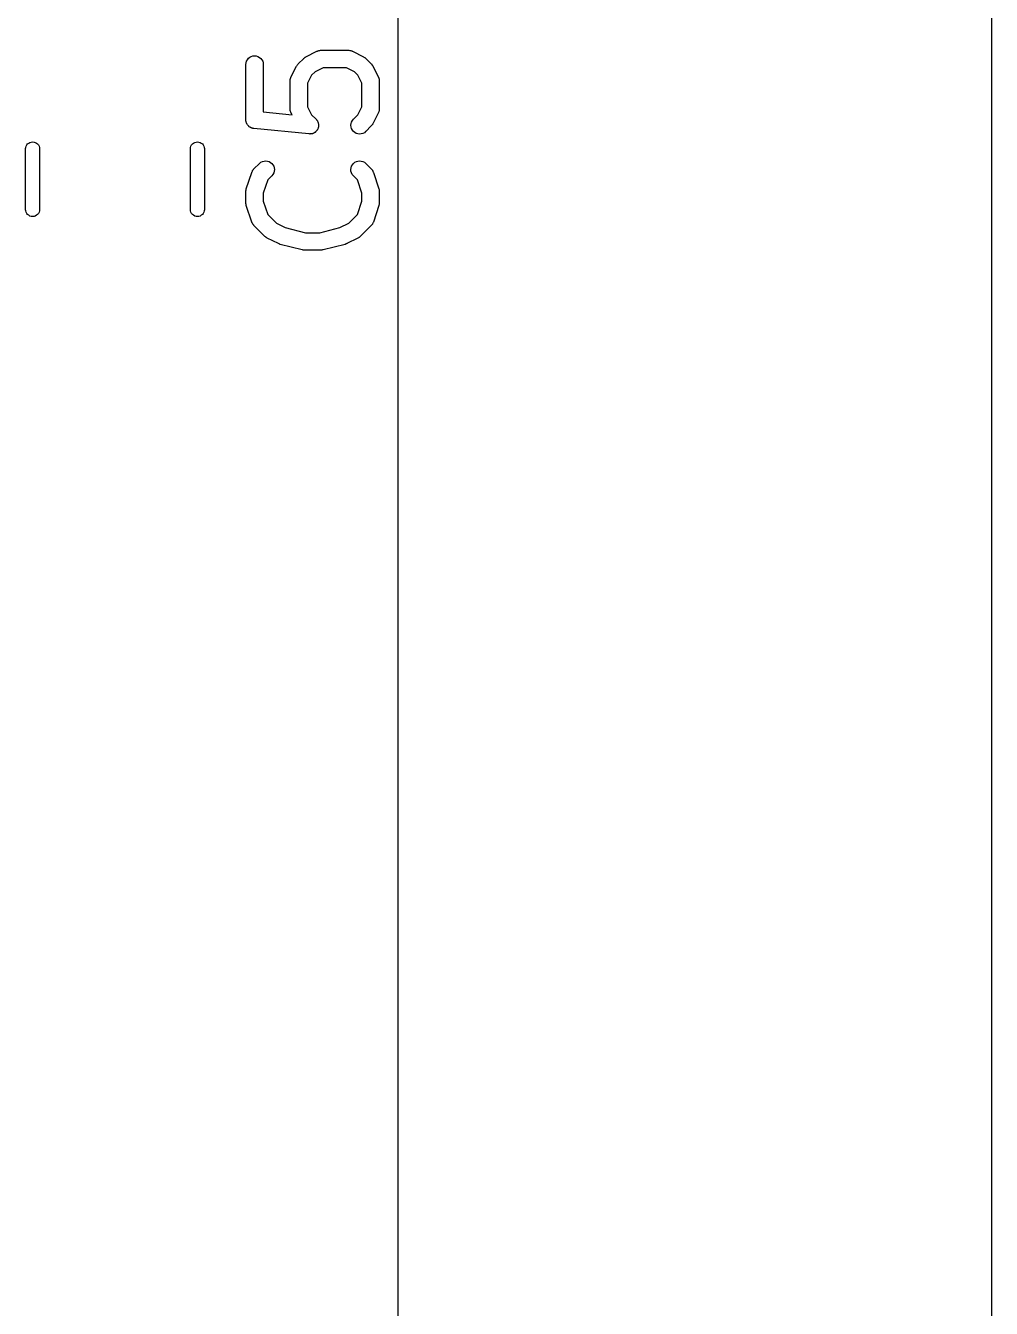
# Model space of a CAD drawing. Extents: x 50 to 150, y -150 to -50.
# Drawn here: x 141.73 to 150.05, y -121.23 to -110.18 of the extents above; entities that cross this region are included whole.
import ezdxf

# ---------------------------------------------------------------- set-up
doc = ezdxf.new("R2010")
doc.units = 0
doc.layers.add('BLACK', color=7, linetype='CONTINUOUS')

msp = doc.modelspace()

# ---------------------------------------------------------------- linework, layer by layer
at = {"layer": 'BLACK', "linetype": 'CONTINUOUS'}
for p, q in [((150.05, -50), (150.05, -150)), ((144.94, -134.975), (144.94, -65.0249)), ((144.145, -110.445), (144.24, -110.397)), ((144.24, -110.397), (144.241, -110.397)), ((144.241, -110.397), (144.243, -110.396)), ((144.243, -110.396), (144.245, -110.395)), ((144.245, -110.395), (144.25, -110.393)), ((144.25, -110.393), (144.255, -110.392)), ((144.255, -110.392), (144.257, -110.391)), ((144.257, -110.391), (144.259, -110.391)), ((144.259, -110.391), (144.264, -110.39)), ((144.264, -110.39), (144.269, -110.389)), ((144.269, -110.389), (144.272, -110.389)), ((144.272, -110.389), (144.274, -110.389)), ((144.274, -110.389), (144.512, -110.389)), ((144.512, -110.389), (144.513, -110.389)), ((144.513, -110.389), (144.515, -110.39)), ((144.515, -110.39), (144.517, -110.389)), ((144.517, -110.389), (144.522, -110.39)), ((144.522, -110.39), (144.527, -110.391)), ((144.527, -110.391), (144.53, -110.392)), ((144.53, -110.392), (144.532, -110.392)), ((144.532, -110.392), (144.537, -110.394)), ((144.537, -110.394), (144.541, -110.395)), ((144.541, -110.395), (144.543, -110.396)), ((144.543, -110.396), (144.545, -110.397)), ((144.545, -110.397), (144.641, -110.445)), ((143.627, -110.511), (143.629, -110.496)), ((143.627, -110.512), (143.627, -110.511)), ((143.627, -110.988), (143.627, -110.512)), ((143.629, -110.496), (143.633, -110.482)), ((143.633, -110.482), (143.64, -110.47)), ((143.64, -110.47), (143.65, -110.458)), ((143.65, -110.458), (143.661, -110.449)), ((143.661, -110.449), (143.674, -110.442)), ((143.674, -110.442), (143.688, -110.438)), ((143.688, -110.438), (143.703, -110.437)), ((143.703, -110.437), (143.717, -110.438)), ((143.717, -110.438), (143.731, -110.443)), ((143.731, -110.443), (143.744, -110.45)), ((143.744, -110.45), (143.756, -110.459)), ((143.756, -110.459), (143.765, -110.47)), ((143.765, -110.47), (143.772, -110.483)), ((143.772, -110.483), (143.776, -110.497)), ((143.776, -110.497), (143.777, -110.512)), ((143.777, -110.512), (143.777, -110.92)), ((144.069, -110.518), (144.071, -110.515)), ((144.071, -110.515), (144.072, -110.513)), ((144.072, -110.513), (144.075, -110.51)), ((144.075, -110.51), (144.078, -110.506)), ((144.078, -110.506), (144.126, -110.459)), ((144.126, -110.458), (144.13, -110.456)), ((144.126, -110.459), (144.126, -110.458)), ((144.13, -110.456), (144.133, -110.453)), ((144.133, -110.453), (144.135, -110.451)), ((144.135, -110.451), (144.138, -110.449)), ((144.138, -110.449), (144.141, -110.447)), ((144.141, -110.447), (144.145, -110.445)), ((144.641, -110.445), (144.642, -110.445)), ((144.642, -110.445), (144.645, -110.448)), ((144.645, -110.448), (144.649, -110.45)), ((144.649, -110.45), (144.651, -110.452)), ((144.651, -110.452), (144.654, -110.453)), ((144.654, -110.453), (144.657, -110.456)), ((144.657, -110.456), (144.66, -110.459)), ((144.66, -110.459), (144.708, -110.506)), ((144.708, -110.506), (144.709, -110.507)), ((144.709, -110.507), (144.711, -110.511)), ((144.711, -110.511), (144.714, -110.514)), ((144.714, -110.514), (144.716, -110.516)), ((144.716, -110.516), (144.718, -110.519)), ((144.013, -110.63), (144.014, -110.625)), ((144.014, -110.625), (144.015, -110.623)), ((144.015, -110.623), (144.016, -110.621)), ((144.016, -110.621), (144.064, -110.526)), ((144.064, -110.525), (144.067, -110.522)), ((144.064, -110.526), (144.064, -110.525)), ((144.067, -110.522), (144.069, -110.518)), ((144.193, -110.604), (144.158, -110.672)), ((144.223, -110.574), (144.193, -110.604)), ((144.292, -110.539), (144.223, -110.574)), ((144.494, -110.539), (144.292, -110.539)), ((144.563, -110.574), (144.494, -110.539)), ((144.593, -110.604), (144.563, -110.574)), ((144.627, -110.672), (144.593, -110.604)), ((144.718, -110.519), (144.72, -110.522)), ((144.72, -110.522), (144.722, -110.526)), ((144.722, -110.526), (144.769, -110.621)), ((144.769, -110.621), (144.77, -110.622)), ((144.77, -110.622), (144.771, -110.624)), ((144.771, -110.624), (144.772, -110.626)), ((144.772, -110.626), (144.773, -110.631)), ((144.008, -110.654), (144.009, -110.652)), ((144.008, -110.655), (144.008, -110.654)), ((144.008, -110.893), (144.008, -110.655)), ((144.009, -110.644), (144.01, -110.639)), ((144.009, -110.649), (144.009, -110.644)), ((144.009, -110.652), (144.009, -110.649)), ((144.01, -110.639), (144.011, -110.637)), ((144.011, -110.635), (144.013, -110.63)), ((144.011, -110.637), (144.011, -110.635)), ((144.158, -110.672), (144.158, -110.875)), ((144.627, -110.875), (144.627, -110.672)), ((144.773, -110.631), (144.775, -110.636)), ((144.775, -110.636), (144.775, -110.638)), ((144.775, -110.638), (144.776, -110.64)), ((144.776, -110.64), (144.776, -110.645)), ((144.776, -110.645), (144.777, -110.65)), ((144.777, -110.65), (144.777, -110.653)), ((144.777, -110.653), (144.777, -110.655)), ((144.777, -110.655), (144.777, -110.893)), ((143.777, -110.92), (144.026, -110.945)), ((144.009, -110.895), (144.008, -110.893)), ((144.008, -110.897), (144.009, -110.895)), ((144.009, -110.902), (144.008, -110.897)), ((144.01, -110.907), (144.009, -110.902)), ((144.01, -110.91), (144.01, -110.907)), ((144.011, -110.912), (144.01, -110.91)), ((144.013, -110.917), (144.011, -110.912)), ((144.014, -110.921), (144.013, -110.917)), ((144.015, -110.923), (144.014, -110.921)), ((144.016, -110.925), (144.015, -110.923)), ((144.016, -110.926), (144.016, -110.925)), ((144.026, -110.945), (144.016, -110.926)), ((144.158, -110.875), (144.193, -110.944)), ((144.193, -110.944), (144.232, -110.983)), ((144.554, -110.983), (144.593, -110.944)), ((144.593, -110.944), (144.627, -110.875)), ((144.769, -110.926), (144.722, -111.022)), ((144.77, -110.924), (144.769, -110.926)), ((144.771, -110.922), (144.77, -110.924)), ((144.773, -110.918), (144.771, -110.922)), ((144.775, -110.913), (144.773, -110.918)), ((144.776, -110.908), (144.775, -110.911)), ((144.775, -110.911), (144.775, -110.913)), ((144.777, -110.898), (144.776, -110.903)), ((144.776, -110.903), (144.776, -110.908)), ((144.777, -110.893), (144.777, -110.894)), ((144.777, -110.894), (144.777, -110.896)), ((144.777, -110.896), (144.777, -110.898)), ((143.628, -110.991), (143.627, -110.988)), ((143.628, -110.995), (143.628, -110.991)), ((143.628, -110.999), (143.628, -110.995)), ((143.629, -111.003), (143.628, -110.999)), ((143.63, -111.006), (143.629, -111.003)), ((143.63, -111.009), (143.63, -111.006)), ((143.632, -111.013), (143.63, -111.009)), ((143.633, -111.017), (143.632, -111.013)), ((143.635, -111.02), (143.633, -111.017)), ((143.636, -111.023), (143.635, -111.02)), ((143.638, -111.026), (143.636, -111.023)), ((143.64, -111.03), (143.638, -111.026)), ((143.642, -111.032), (143.64, -111.03)), ((143.644, -111.035), (143.642, -111.032)), ((143.647, -111.038), (143.644, -111.035)), ((143.649, -111.041), (143.647, -111.038)), ((143.652, -111.043), (143.649, -111.041)), ((143.654, -111.045), (143.652, -111.043)), ((143.657, -111.048), (143.654, -111.045)), ((143.66, -111.05), (143.657, -111.048)), ((143.663, -111.052), (143.66, -111.05)), ((143.666, -111.054), (143.663, -111.052)), ((143.67, -111.055), (143.666, -111.054)), ((143.673, -111.057), (143.67, -111.055)), ((143.677, -111.058), (143.673, -111.057)), ((143.68, -111.06), (143.677, -111.058)), ((143.683, -111.06), (143.68, -111.06)), ((143.687, -111.062), (143.683, -111.06)), ((143.691, -111.062), (143.687, -111.062)), ((143.694, -111.063), (143.691, -111.062)), ((143.695, -111.063), (143.694, -111.063)), ((144.171, -111.11), (143.695, -111.063)), ((144.232, -110.983), (144.232, -110.983)), ((144.232, -110.983), (144.235, -110.986)), ((144.235, -110.986), (144.237, -110.989)), ((144.237, -110.989), (144.239, -110.992)), ((144.239, -110.992), (144.241, -110.995)), ((144.241, -110.995), (144.243, -110.998)), ((144.243, -110.998), (144.245, -111.001)), ((144.246, -111.068), (144.244, -111.072)), ((144.245, -111.001), (144.246, -111.005)), ((144.246, -111.005), (144.248, -111.008)), ((144.248, -111.065), (144.246, -111.068)), ((144.248, -111.008), (144.249, -111.011)), ((144.249, -111.061), (144.248, -111.065)), ((144.249, -111.011), (144.251, -111.015)), ((144.25, -111.058), (144.249, -111.061)), ((144.251, -111.054), (144.25, -111.058)), ((144.251, -111.015), (144.251, -111.018)), ((144.251, -111.018), (144.252, -111.022)), ((144.252, -111.051), (144.251, -111.054)), ((144.252, -111.022), (144.253, -111.026)), ((144.253, -111.044), (144.252, -111.047)), ((144.252, -111.047), (144.252, -111.051)), ((144.253, -111.026), (144.253, -111.029)), ((144.253, -111.029), (144.253, -111.033)), ((144.253, -111.033), (144.254, -111.036)), ((144.254, -111.036), (144.253, -111.04)), ((144.253, -111.04), (144.253, -111.044)), ((144.532, -111.035), (144.534, -111.021)), ((144.534, -111.05), (144.532, -111.035)), ((144.534, -111.021), (144.538, -111.007)), ((144.538, -111.064), (144.534, -111.05)), ((144.538, -111.007), (144.545, -110.994)), ((144.545, -111.077), (144.538, -111.064)), ((144.545, -110.994), (144.554, -110.983)), ((144.708, -111.041), (144.66, -111.089)), ((144.71, -111.038), (144.708, -111.041)), ((144.713, -111.035), (144.71, -111.038)), ((144.715, -111.032), (144.713, -111.035)), ((144.717, -111.03), (144.715, -111.032)), ((144.719, -111.026), (144.717, -111.03)), ((144.721, -111.023), (144.719, -111.026)), ((144.722, -111.022), (144.721, -111.023)), ((141.767, -111.183), (141.778, -111.18)), ((141.778, -111.18), (141.79, -111.178)), ((141.79, -111.178), (141.802, -111.18)), ((141.802, -111.18), (141.813, -111.183)), ((143.187, -111.183), (143.198, -111.18)), ((143.198, -111.18), (143.21, -111.178)), ((143.21, -111.178), (143.222, -111.18)), ((143.222, -111.18), (143.233, -111.183)), ((144.175, -111.11), (144.171, -111.11)), ((144.178, -111.111), (144.175, -111.11)), ((144.182, -111.11), (144.178, -111.111)), ((144.186, -111.11), (144.182, -111.11)), ((144.189, -111.11), (144.186, -111.11)), ((144.193, -111.109), (144.189, -111.11)), ((144.196, -111.108), (144.193, -111.109)), ((144.2, -111.108), (144.196, -111.108)), ((144.203, -111.106), (144.2, -111.108)), ((144.207, -111.105), (144.203, -111.106)), ((144.21, -111.103), (144.207, -111.105)), ((144.214, -111.102), (144.21, -111.103)), ((144.217, -111.1), (144.214, -111.102)), ((144.22, -111.098), (144.217, -111.1)), ((144.223, -111.096), (144.22, -111.098)), ((144.226, -111.094), (144.223, -111.096)), ((144.228, -111.091), (144.226, -111.094)), ((144.231, -111.089), (144.228, -111.091)), ((144.234, -111.086), (144.231, -111.089)), ((144.236, -111.084), (144.234, -111.086)), ((144.238, -111.081), (144.236, -111.084)), ((144.241, -111.078), (144.238, -111.081)), ((144.242, -111.075), (144.241, -111.078)), ((144.244, -111.072), (144.242, -111.075)), ((144.554, -111.088), (144.545, -111.077)), ((144.565, -111.098), (144.554, -111.088)), ((144.578, -111.105), (144.565, -111.098)), ((144.592, -111.109), (144.578, -111.105)), ((144.606, -111.111), (144.592, -111.109)), ((144.621, -111.109), (144.606, -111.111)), ((144.635, -111.105), (144.621, -111.109)), ((144.648, -111.099), (144.635, -111.105)), ((144.659, -111.089), (144.648, -111.099)), ((144.66, -111.089), (144.659, -111.089)), ((141.73, -111.236), (141.731, -111.227)), ((141.73, -111.764), (141.73, -111.236)), ((141.731, -111.227), (141.734, -111.216)), ((141.734, -111.216), (141.74, -111.205)), ((141.74, -111.205), (141.747, -111.196)), ((141.747, -111.196), (141.757, -111.189)), ((141.757, -111.189), (141.767, -111.183)), ((141.813, -111.183), (141.823, -111.189)), ((141.823, -111.189), (141.833, -111.196)), ((141.833, -111.196), (141.84, -111.205)), ((141.84, -111.205), (141.846, -111.216)), ((141.846, -111.216), (141.849, -111.227)), ((141.849, -111.227), (141.85, -111.236)), ((141.85, -111.236), (141.85, -111.764)), ((143.15, -111.236), (143.151, -111.227)), ((143.15, -111.764), (143.15, -111.236)), ((143.151, -111.227), (143.154, -111.216)), ((143.154, -111.216), (143.16, -111.205)), ((143.16, -111.205), (143.167, -111.196)), ((143.167, -111.196), (143.177, -111.189)), ((143.177, -111.189), (143.187, -111.183)), ((143.233, -111.183), (143.243, -111.189)), ((143.243, -111.189), (143.253, -111.196)), ((143.253, -111.196), (143.26, -111.205)), ((143.26, -111.205), (143.266, -111.216)), ((143.266, -111.216), (143.269, -111.227)), ((143.269, -111.227), (143.27, -111.236)), ((143.27, -111.236), (143.27, -111.764)), ((143.697, -111.411), (143.745, -111.364)), ((143.745, -111.363), (143.757, -111.354)), ((143.745, -111.364), (143.745, -111.363)), ((143.757, -111.354), (143.77, -111.347)), ((143.77, -111.347), (143.784, -111.343)), ((143.784, -111.343), (143.798, -111.342)), ((143.798, -111.342), (143.813, -111.343)), ((143.813, -111.343), (143.827, -111.348)), ((143.827, -111.348), (143.84, -111.355)), ((143.84, -111.355), (143.851, -111.364)), ((143.851, -111.364), (143.86, -111.375)), ((143.86, -111.375), (143.867, -111.388)), ((143.867, -111.388), (143.871, -111.402)), ((144.532, -111.416), (144.534, -111.401)), ((144.534, -111.401), (144.538, -111.387)), ((144.538, -111.387), (144.545, -111.375)), ((144.545, -111.375), (144.554, -111.363)), ((144.554, -111.363), (144.566, -111.354)), ((144.566, -111.354), (144.579, -111.347)), ((144.579, -111.347), (144.593, -111.343)), ((144.593, -111.343), (144.607, -111.342)), ((144.607, -111.342), (144.622, -111.343)), ((144.622, -111.343), (144.636, -111.347)), ((144.636, -111.347), (144.649, -111.354)), ((144.649, -111.354), (144.66, -111.364)), ((144.66, -111.364), (144.708, -111.411)), ((143.631, -111.583), (143.679, -111.441)), ((143.679, -111.44), (143.68, -111.438)), ((143.679, -111.441), (143.679, -111.44)), ((143.68, -111.438), (143.681, -111.435)), ((143.681, -111.435), (143.683, -111.431)), ((143.683, -111.431), (143.685, -111.426)), ((143.685, -111.426), (143.687, -111.425)), ((143.687, -111.425), (143.688, -111.423)), ((143.688, -111.423), (143.691, -111.419)), ((143.691, -111.419), (143.694, -111.414)), ((143.694, -111.414), (143.696, -111.413)), ((143.696, -111.413), (143.697, -111.411)), ((143.816, -111.505), (143.777, -111.619)), ((143.851, -111.47), (143.816, -111.505)), ((143.86, -111.458), (143.851, -111.47)), ((143.867, -111.445), (143.86, -111.458)), ((143.871, -111.431), (143.867, -111.445)), ((143.871, -111.402), (143.873, -111.417)), ((143.873, -111.417), (143.871, -111.431)), ((144.533, -111.43), (144.532, -111.416)), ((144.538, -111.445), (144.533, -111.43)), ((144.544, -111.458), (144.538, -111.445)), ((144.553, -111.469), (144.544, -111.458)), ((144.554, -111.47), (144.553, -111.469)), ((144.589, -111.505), (144.554, -111.47)), ((144.627, -111.619), (144.589, -111.505)), ((144.708, -111.411), (144.709, -111.412)), ((144.709, -111.412), (144.71, -111.414)), ((144.71, -111.414), (144.712, -111.415)), ((144.712, -111.415), (144.714, -111.419)), ((144.714, -111.419), (144.718, -111.423)), ((144.718, -111.423), (144.719, -111.425)), ((144.719, -111.425), (144.72, -111.427)), ((144.72, -111.427), (144.722, -111.432)), ((144.722, -111.432), (144.724, -111.436)), ((144.724, -111.436), (144.725, -111.439)), ((144.725, -111.439), (144.726, -111.441)), ((144.726, -111.441), (144.774, -111.583)), ((143.627, -111.606), (143.628, -111.602)), ((143.627, -111.607), (143.627, -111.606)), ((143.627, -111.702), (143.627, -111.607)), ((143.628, -111.598), (143.629, -111.595)), ((143.628, -111.602), (143.628, -111.598)), ((143.629, -111.592), (143.63, -111.588)), ((143.629, -111.595), (143.629, -111.592)), ((143.63, -111.588), (143.631, -111.583)), ((143.777, -111.619), (143.777, -111.69)), ((144.627, -111.69), (144.627, -111.619)), ((144.774, -111.583), (144.774, -111.584)), ((144.774, -111.584), (144.775, -111.589)), ((144.775, -111.589), (144.776, -111.593)), ((144.776, -111.593), (144.776, -111.596)), ((144.776, -111.596), (144.777, -111.599)), ((144.777, -111.599), (144.777, -111.603)), ((144.777, -111.603), (144.777, -111.607)), ((144.777, -111.607), (144.777, -111.702)), ((143.628, -111.707), (143.627, -111.702)), ((143.628, -111.711), (143.628, -111.707)), ((143.629, -111.714), (143.628, -111.711)), ((143.629, -111.717), (143.629, -111.714)), ((143.63, -111.721), (143.629, -111.717)), ((143.631, -111.725), (143.63, -111.721)), ((143.631, -111.726), (143.631, -111.725)), ((143.679, -111.869), (143.631, -111.726)), ((143.777, -111.69), (143.816, -111.805)), ((144.589, -111.805), (144.627, -111.69)), ((144.774, -111.726), (144.726, -111.869)), ((144.776, -111.718), (144.774, -111.722)), ((144.774, -111.722), (144.774, -111.726)), ((144.777, -111.712), (144.776, -111.715)), ((144.776, -111.715), (144.776, -111.718)), ((144.777, -111.702), (144.777, -111.703)), ((144.777, -111.703), (144.777, -111.708)), ((144.777, -111.708), (144.777, -111.712)), ((141.731, -111.773), (141.73, -111.764)), ((141.734, -111.784), (141.731, -111.773)), ((141.74, -111.795), (141.734, -111.784)), ((141.747, -111.804), (141.74, -111.795)), ((141.757, -111.811), (141.747, -111.804)), ((141.767, -111.817), (141.757, -111.811)), ((141.778, -111.82), (141.767, -111.817)), ((141.79, -111.822), (141.778, -111.82)), ((141.802, -111.82), (141.79, -111.822)), ((141.813, -111.817), (141.802, -111.82)), ((141.823, -111.811), (141.813, -111.817)), ((141.833, -111.804), (141.823, -111.811)), ((141.84, -111.795), (141.833, -111.804)), ((141.846, -111.784), (141.84, -111.795)), ((141.849, -111.773), (141.846, -111.784)), ((141.85, -111.764), (141.849, -111.773)), ((143.151, -111.773), (143.15, -111.764)), ((143.154, -111.784), (143.151, -111.773)), ((143.16, -111.795), (143.154, -111.784)), ((143.167, -111.804), (143.16, -111.795)), ((143.177, -111.811), (143.167, -111.804)), ((143.187, -111.817), (143.177, -111.811)), ((143.198, -111.82), (143.187, -111.817)), ((143.21, -111.822), (143.198, -111.82)), ((143.222, -111.82), (143.21, -111.822)), ((143.233, -111.817), (143.222, -111.82)), ((143.243, -111.811), (143.233, -111.817)), ((143.253, -111.804), (143.243, -111.811)), ((143.26, -111.795), (143.253, -111.804)), ((143.266, -111.784), (143.26, -111.795)), ((143.269, -111.773), (143.266, -111.784)), ((143.27, -111.764), (143.269, -111.773)), ((143.816, -111.805), (143.89, -111.879)), ((144.515, -111.879), (144.589, -111.805)), ((143.68, -111.871), (143.679, -111.869)), ((143.68, -111.873), (143.68, -111.871)), ((143.683, -111.878), (143.68, -111.873)), ((143.685, -111.882), (143.683, -111.878)), ((143.686, -111.884), (143.685, -111.882)), ((143.687, -111.886), (143.686, -111.884)), ((143.69, -111.89), (143.687, -111.886)), ((143.693, -111.894), (143.69, -111.89)), ((143.695, -111.896), (143.693, -111.894)), ((143.696, -111.898), (143.695, -111.896)), ((143.697, -111.898), (143.696, -111.898)), ((143.792, -111.994), (143.697, -111.898)), ((143.89, -111.879), (143.967, -111.917)), ((143.967, -111.917), (144.14, -111.961)), ((144.265, -111.961), (144.438, -111.917)), ((144.438, -111.917), (144.515, -111.879)), ((144.708, -111.898), (144.613, -111.994)), ((144.709, -111.897), (144.708, -111.898)), ((144.711, -111.895), (144.709, -111.897)), ((144.714, -111.891), (144.711, -111.895)), ((144.717, -111.887), (144.714, -111.891)), ((144.718, -111.885), (144.717, -111.887)), ((144.719, -111.883), (144.718, -111.885)), ((144.722, -111.879), (144.719, -111.883)), ((144.724, -111.874), (144.722, -111.879)), ((144.725, -111.872), (144.724, -111.874)), ((144.726, -111.87), (144.725, -111.872)), ((144.726, -111.869), (144.726, -111.87)), ((143.795, -111.996), (143.792, -111.994)), ((143.798, -111.999), (143.795, -111.996)), ((143.801, -112.001), (143.798, -111.999)), ((143.804, -112.003), (143.801, -112.001)), ((143.807, -112.005), (143.804, -112.003)), ((143.811, -112.007), (143.807, -112.005)), ((143.812, -112.008), (143.811, -112.007)), ((143.907, -112.055), (143.812, -112.008)), ((143.908, -112.055), (143.907, -112.055)), ((143.907, -112.055), (143.907, -112.055)), ((143.914, -112.058), (143.908, -112.055)), ((143.921, -112.06), (143.914, -112.058)), ((143.921, -112.061), (143.921, -112.06)), ((143.921, -112.06), (143.921, -112.06)), ((143.922, -112.061), (143.921, -112.061)), ((144.113, -112.108), (143.922, -112.061)), ((144.14, -111.961), (144.265, -111.961)), ((144.482, -112.061), (144.292, -112.108)), ((144.483, -112.061), (144.482, -112.061)), ((144.49, -112.058), (144.483, -112.061)), ((144.483, -112.061), (144.483, -112.061)), ((144.496, -112.056), (144.49, -112.058)), ((144.497, -112.056), (144.496, -112.056)), ((144.498, -112.055), (144.497, -112.056)), ((144.497, -112.056), (144.497, -112.056)), ((144.593, -112.008), (144.498, -112.055)), ((144.597, -112.005), (144.593, -112.008)), ((144.6, -112.003), (144.597, -112.005)), ((144.603, -112.001), (144.6, -112.003)), ((144.605, -112), (144.603, -112.001)), ((144.609, -111.997), (144.605, -112)), ((144.612, -111.994), (144.609, -111.997)), ((144.613, -111.994), (144.612, -111.994)), ((144.114, -112.109), (144.113, -112.108)), ((144.115, -112.109), (144.114, -112.109)), ((144.121, -112.11), (144.115, -112.109)), ((144.127, -112.111), (144.121, -112.11)), ((144.129, -112.111), (144.127, -112.111)), ((144.13, -112.111), (144.129, -112.111)), ((144.131, -112.111), (144.13, -112.111)), ((144.274, -112.111), (144.131, -112.111)), ((144.275, -112.111), (144.274, -112.111)), ((144.276, -112.111), (144.275, -112.111)), ((144.282, -112.11), (144.276, -112.111)), ((144.288, -112.109), (144.282, -112.11)), ((144.29, -112.109), (144.288, -112.109)), ((144.291, -112.109), (144.29, -112.109)), ((144.292, -112.108), (144.291, -112.109))]:
    msp.add_line(p, q, dxfattribs=at)

doc.saveas('drawing.dxf')
